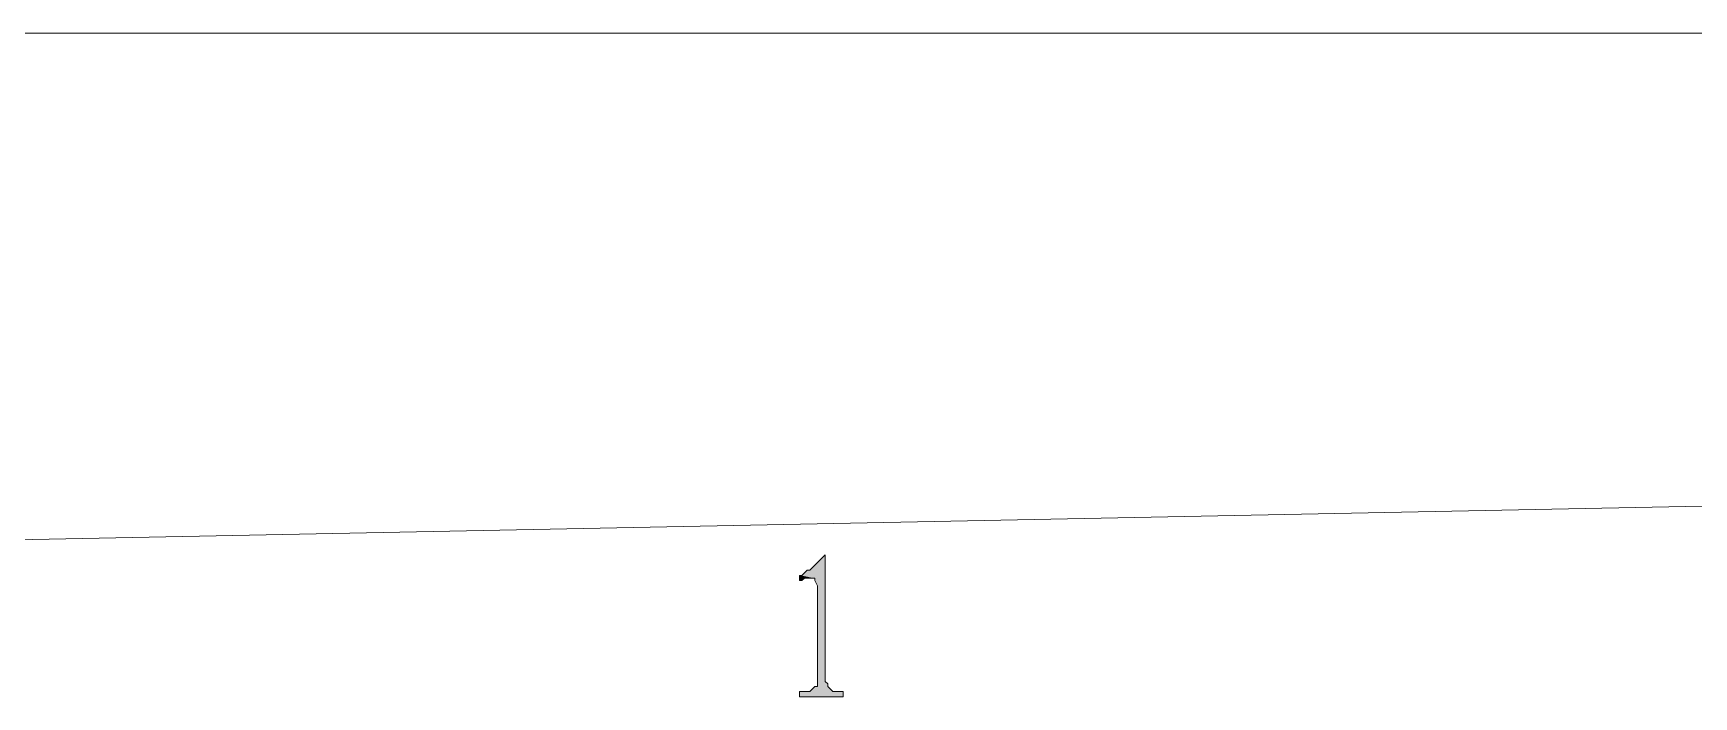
# Model space of a CAD drawing. Header units: inches. Extents: x 20 to 409, y 5 to 283.
# Drawn here: x 177.45 to 204.65, y 254.74 to 265.62 of the extents above; entities that cross this region are included whole.
import ezdxf

# ---------------------------------------------------------------- set-up
doc = ezdxf.new("R2010")
doc.units = ezdxf.units.IN
doc.header["$MEASUREMENT"] = 0
doc.layers.add('C00-00-00', color=7, linetype='Continuous')

msp = doc.modelspace()

# ---------------------------------------------------------------- hatches: boundary and pattern name
at = {"layer": 'C00-00-00'}
h = msp.add_hatch(color=0, dxfattribs=at)
h.dxf.hatch_style = 2
h.paths.add_polyline_path([(190.424, 257.066), (190.382, 257.023), (190.34, 256.981), (190.297, 256.939), (190.255, 256.896), (190.213, 256.854), (190.17, 256.812), (190.128, 256.812), (190.086, 256.769), (190.043, 256.727), (190.001, 256.727), (190.213, 256.685), (190.255, 256.685), (190.255, 256.642), (190.297, 256.558), (190.297, 254.907), (190.255, 254.907), (190.213, 254.864), (190.17, 254.822), (190.001, 254.822), (190.001, 254.737), (190.721, 254.737), (190.721, 254.822), (190.551, 254.822), (190.509, 254.864), (190.467, 254.907), (190.467, 254.949), (190.424, 254.991)])
h = msp.add_hatch(color=0, dxfattribs=at)
h.dxf.hatch_style = 2
h.paths.add_polyline_path([(190.001, 256.727), (190.001, 256.642), (190.043, 256.642), (190.086, 256.685), (190.213, 256.685)])

# ---------------------------------------------------------------- linework, layer by layer
at = {"layer": 'C00-00-00', "color": 0, "lineweight": 0}
for points in [[(52.714, 265.617), (384.734, 265.617)], [(362.086, 261.003), (95.09, 255.669)]]:
    msp.add_lwpolyline(points, dxfattribs=at)
for points in [[(190.424, 257.066), (190.382, 257.023), (190.34, 256.981), (190.297, 256.939), (190.255, 256.896), (190.213, 256.854), (190.17, 256.812), (190.128, 256.812), (190.086, 256.769), (190.043, 256.727), (190.001, 256.727), (190.213, 256.685), (190.255, 256.685), (190.255, 256.642), (190.297, 256.558), (190.297, 254.907), (190.255, 254.907), (190.213, 254.864), (190.17, 254.822), (190.001, 254.822), (190.001, 254.737), (190.721, 254.737), (190.721, 254.822), (190.551, 254.822), (190.509, 254.864), (190.467, 254.907), (190.467, 254.949), (190.424, 254.991)], [(190.001, 256.727), (190.001, 256.642), (190.043, 256.642), (190.086, 256.685), (190.213, 256.685)]]:
    msp.add_lwpolyline(points, close=True, dxfattribs=at)

doc.saveas('drawing.dxf')
